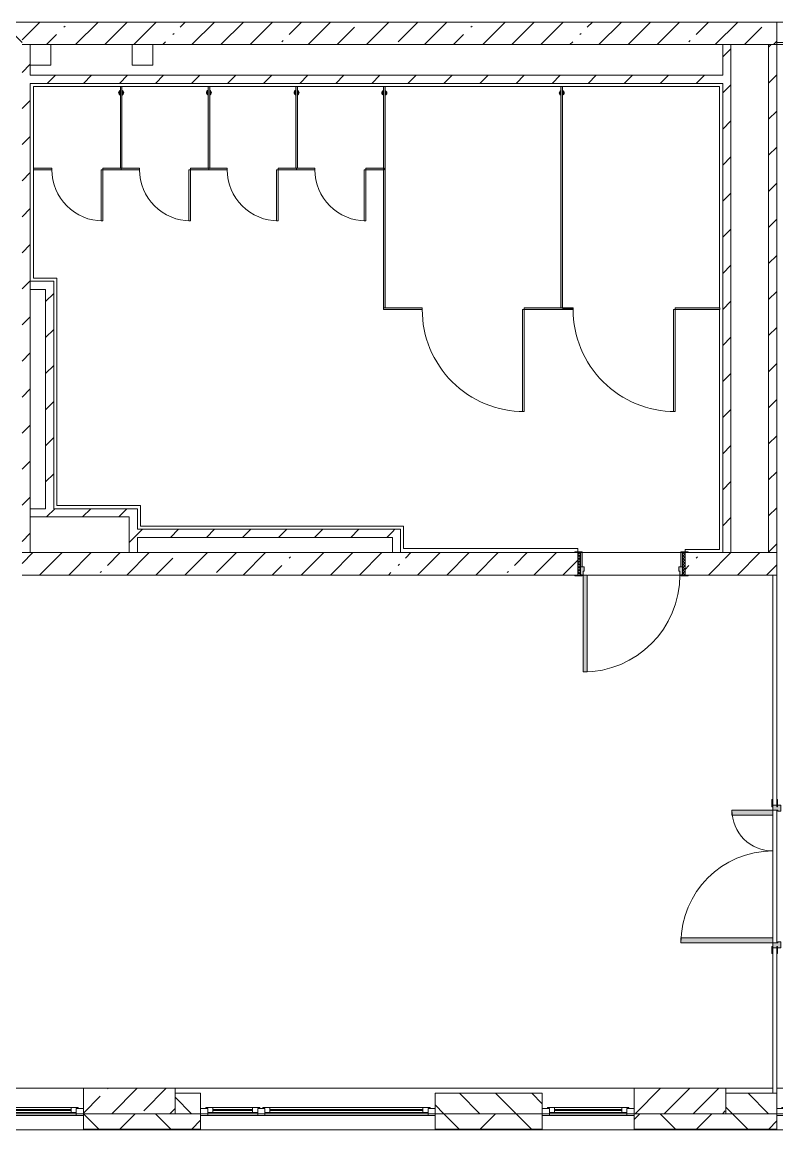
# Model space of a CAD drawing. Header units: millimetres. Extents: x 35316 to 242799, y -8553 to 29000.
# Drawn here: x 219857 to 227257, y -258 to 10600 of the extents above; entities that cross this region are included whole.
import ezdxf

# ---------------------------------------------------------------- set-up
doc = ezdxf.new("R2010")
doc.units = ezdxf.units.MM
for name, color, linetype, lineweight, true_color in [('A-DOOR-3', 7, 'Continuous', 5, 0xaaaaaa), ('A-DOOR-4', 7, 'Continuous', 5, 0xe2e2e2), ('A-DOOR-FRAM-2', 7, 'Continuous', 5, 0xe2e2e2), ('A-DOOR-FRAM-3', 7, 'Continuous', 5, 0xaaaaaa), ('A-FLOR-3', 7, 'Continuous', 5, 0xaaaaaa), ('A-GENM-9', 7, 'Continuous', 5, 0xe2ddcd)]:
    doc.layers.add(name, color=color, linetype=linetype, lineweight=lineweight, true_color=true_color)
for name, color, linetype, lineweight in [('A-DOOR-7', 7, 'Continuous', 5), ('A-GENM-6', 7, 'Continuous', 5), ('A-GLAZ-2', 7, 'Continuous', 5), ('A-WALL', 7, 'Continuous', 9), ('A-WALL-2', 7, 'Continuous', 5), ('I-WALL-5', 7, 'Continuous', 5), ('S-COLS-2', 7, 'Continuous', 5)]:
    doc.layers.add(name, color=color, linetype=linetype, lineweight=lineweight)
pattern_1 = [(45, (107926.8, 0), (-176.7767, 176.7767), [])]
pattern_2 = [(45, (107926.8, 0), (-285.1231, 285.1231), []), (45, (108211.92, 0), (-285.1231, 285.1231), [504.031, -100.806, 16.764, -84.042])]

# ---------------------------------------------------------------- blocks, each defined once
blk = doc.blocks.new('110_Дверь_СКБ_1Ст_Внутренняя1 - Д-7а_л__950x2100h_Туалет-V149-3_3_2_птичка')
at = {"layer": 'A-DOOR-3'}
h = blk.add_hatch(dxfattribs=at)
h.set_pattern_fill('FP_134', color=256, style=0, pattern_type=2)
h.set_pattern_definition([(135, (1776.41, 174.685), (-14.14214, -14.14214), []), (225, (1776.41, 174.685), (14.14214, -14.14214), [])])
h.paths.add_polyline_path([(537.5, 110), (512.5, 110), (512.5, -110), (537.5, -110)])
at = {"layer": 'A-DOOR-4'}
h = blk.add_hatch(color=256, dxfattribs=at)
h.paths.add_polyline_path([(487.5, 110), (487.5, 70), (477.5, 70), (477.5, 30), (512.5, 30), (512.5, 110)])
h.paths.add_polyline_path([(-462.5, 110), (-487.5, 110), (-487.5, 30), (-452.5, 30), (-452.5, 70), (-462.5, 70)])
at = {"layer": 'A-DOOR-FRAM-2'}
for points in [[(447.5, 1060), (447.5, 110), (487.5, 110), (487.5, 1060)], [(-542.5, 118), (-542.5, 110), (-472.5, 110), (-472.5, 118)], [(567.5, 118), (497.5, 118), (497.5, 110), (567.5, 110)], [(-472.5, 30), (-487.5, 30), (-487.5, -110), (-472.5, -110)], [(512.5, 30), (497.5, 30), (497.5, -110), (512.5, -110)], [(-542.5, -110), (-542.5, -118), (-472.5, -118), (-472.5, -110)], [(567.5, -110), (497.5, -110), (497.5, -118), (567.5, -118)]]:
    blk.add_hatch(color=256, dxfattribs=at).paths.add_polyline_path(points)
at = {"layer": 'A-DOOR-FRAM-3'}
h = blk.add_hatch(dxfattribs=at)
h.set_pattern_fill('FP_135', color=256, style=0, pattern_type=2)
h.set_pattern_definition([(45, (-346.384, 174.685), (-14.1421, 14.1421), []), (135, (-346.384, 174.685), (-14.1421, -14.1421), [])])
h.paths.add_polyline_path([(-487.5, 110), (-512.5, 110), (-512.5, -110), (-487.5, -110)])
at = {"layer": 'A-DOOR-3'}
for p, q in [((487.5, 1060), (447.5, 1060)), ((447.5, 1060), (447.5, 110)), ((487.5, 110), (487.5, 1060)), ((447.5, 110), (487.5, 110))]:
    blk.add_line(p, q, dxfattribs=at)
blk.add_arc((487.5, 110), 950, 90, 180, dxfattribs=at)
at = {"layer": 'A-DOOR-FRAM-3'}
for p, q in [((-472.5, 118), (-542.5, 118)), ((-542.5, 118), (-542.5, 110)), ((-542.5, 110), (-472.5, 110)), ((-487.5, 110), (-512.5, 110)), ((-512.5, 110), (-512.5, -110)), ((-462.5, 110), (-487.5, 110)), ((-487.5, 110), (-487.5, 30)), ((-487.5, -110), (-487.5, 110)), ((-472.5, 110), (-487.5, 110)), ((-487.5, 110), (-487.5, 109)), ((-487.5, 109), (-472.5, 109)), ((-472.5, 110), (-472.5, 118)), ((-472.5, 109), (-472.5, 110)), ((-462.5, 70), (-462.5, 110)), ((487.5, 110), (487.5, 70)), ((512.5, 110), (487.5, 110)), ((567.5, 118), (497.5, 118)), ((497.5, 118), (497.5, 110)), ((512.5, 110), (497.5, 110)), ((497.5, 110), (497.5, 109)), ((497.5, 110), (567.5, 110)), ((497.5, 109), (512.5, 109)), ((512.5, 30), (512.5, 110)), ((537.5, 110), (512.5, 110)), ((512.5, 110), (512.5, -110)), ((512.5, 109), (512.5, 110)), ((537.5, -110), (537.5, 110)), ((567.5, 110), (567.5, 118)), ((-487.5, 30), (-452.5, 30)), ((-472.5, 30), (-487.5, 30)), ((-487.5, 30), (-487.5, -110)), ((-472.5, -110), (-472.5, 30)), ((-452.5, 70), (-462.5, 70)), ((-452.5, 30), (-452.5, 70)), ((487.5, 70), (477.5, 70)), ((477.5, 70), (477.5, 30)), ((477.5, 30), (512.5, 30)), ((512.5, 30), (497.5, 30)), ((497.5, 30), (497.5, -110)), ((512.5, -110), (512.5, 30)), ((-472.5, -110), (-542.5, -110)), ((-542.5, -110), (-542.5, -118)), ((-542.5, -118), (-472.5, -118)), ((-512.5, -110), (-487.5, -110)), ((-487.5, -110), (-472.5, -110)), ((-472.5, -118), (-472.5, -110)), ((497.5, -110), (512.5, -110)), ((567.5, -110), (497.5, -110)), ((497.5, -110), (497.5, -118)), ((497.5, -118), (567.5, -118)), ((512.5, -110), (537.5, -110)), ((567.5, -118), (567.5, -110))]:
    blk.add_line(p, q, dxfattribs=at)
blk = doc.blocks.new('120_Окно_СКБ_2Ст_Фрамуга сверху - 120_Окно_СКБ_2Ст_2300х2500_h_ ДОО-19727959-3_3_2_птичка')
at = {"layer": 'A-GLAZ-2'}
for p, q in [((-1150, -127), (-1150, -57)), ((-1150, -57), (-1080, -57)), ((1150, -57), (-1150, -57)), ((-1080, -57), (-1080, -127)), ((-1080, -57), (1080, -57)), ((520, -87), (-1080, -87)), ((-1080, -87), (-1080, -127)), ((-1030, -137), (-1030, -87)), ((-1030, -107), (470, -107)), ((470, -137), (470, -87)), ((520, -127), (520, -57)), ((520, -57), (590, -57)), ((520, -127), (520, -87)), ((590, -57), (590, -127)), ((1080, -87), (590, -87)), ((590, -87), (590, -127)), ((640, -137), (640, -87)), ((640, -107), (1030, -107)), ((1030, -137), (1030, -87)), ((1080, -127), (1080, -57)), ((1080, -57), (1150, -57)), ((1080, -127), (1080, -87)), ((1150, -57), (1150, -127)), ((-1080, -127), (-1150, -127)), ((-1150, -127), (-1100, -127)), ((-1080, -127), (-1100, -127)), ((-1100, -127), (-1100, -137)), ((-1100, -137), (540, -137)), ((540, -137), (-1100, -137)), ((470, -117), (-1030, -117)), ((590, -127), (520, -127)), ((540, -127), (520, -127)), ((540, -127), (570, -127)), ((540, -127), (570, -127)), ((540, -137), (540, -127)), ((590, -127), (570, -127)), ((570, -127), (570, -137)), ((570, -137), (1100, -137)), ((1100, -137), (570, -137)), ((1030, -117), (640, -117)), ((1150, -127), (1080, -127)), ((1100, -127), (1080, -127)), ((1100, -127), (1150, -127)), ((1100, -137), (1100, -127))]:
    blk.add_line(p, q, dxfattribs=at)
blk = doc.blocks.new('120_Окно_СКБ_1Ст - 120_Окно_СКБ_1Ст 900х2500_h_ с форточкой-22876038-3_3_2_птичка')
at = {"layer": 'A-GLAZ-2'}
for p, q in [((-450, -127), (-450, -57)), ((-450, -57), (-380, -57)), ((450, -57), (-450, -57)), ((-380, -57), (-380, -127)), ((380, -87), (-380, -87)), ((-380, -87), (-380, -127)), ((-330, -137), (-330, -87)), ((-330, -107), (330, -107)), ((330, -137), (330, -87)), ((380, -127), (380, -57)), ((380, -57), (450, -57)), ((380, -127), (380, -87)), ((450, -57), (450, -127)), ((-380, -127), (-450, -127)), ((-450, -127), (-400, -127)), ((-380, -127), (-400, -127)), ((-400, -127), (-400, -137)), ((-400, -137), (400, -137)), ((400, -137), (-400, -137)), ((330, -117), (-330, -117)), ((450, -127), (380, -127)), ((400, -127), (380, -127)), ((400, -127), (450, -127)), ((400, -137), (400, -127))]:
    blk.add_line(p, q, dxfattribs=at)
blk = doc.blocks.new('131_Сантехническая перегородка_Дверь 5 - СД-1-V259-3_3_2_птичка')
at = {"layer": 'A-GENM-9'}
for points in [[(70, 8), (70, -8), (250, -8), (250, 8)], [(750, 8), (750, -8), (930, -8), (930, 8)]]:
    blk.add_hatch(color=256, dxfattribs=at).paths.add_polyline_path(points)
at = {"layer": 'A-DOOR-7'}
for p, q in [((266, 508), (250, 508)), ((250, 8), (250, 508)), ((266, 8), (266, 508)), ((266, 8), (250, 8))]:
    blk.add_line(p, q, dxfattribs=at)
blk.add_arc((250, 8), 500, 360, 90, dxfattribs=at)
at = {"layer": 'A-GENM-6'}
for p, q in [((250, 8), (70, 8)), ((70, 8), (70, -8)), ((250, -8), (250, 8)), ((930, 8), (750, 8)), ((750, 8), (750, -8)), ((930, -8), (930, 8)), ((70, -8), (250, -8)), ((750, -8), (930, -8))]:
    blk.add_line(p, q, dxfattribs=at)
blk = doc.blocks.new('131_Сантехническая перегородка 6 - СП-1-V257-3_3_2_птичка')
at = {"layer": 'A-GENM-9'}
blk.add_hatch(color=256, dxfattribs=at).paths.add_polyline_path([(800, 8), (0, 8), (0, -8), (800, -8)])
at = {"layer": 'A-GENM-6'}
for p, q in [((800, 8), (0, 8)), ((0, 8), (0, -8)), ((800, -8), (800, 8)), ((0, -8), (800, -8))]:
    blk.add_line(p, q, dxfattribs=at)
at = {"layer": 'A-GENM-6', "flags": 128}
for points in [[(71, 8), (71, 9), (71, 9), (70, 9), (70, 10), (70, 10), (69, 11), (69, 11), (68, 12), (68, 12), (67, 12), (67, 13), (66, 13), (66, 13), (65, 14), (65, 14), (64, 14), (64, 14), (63, 14), (62, 15), (62, 15), (61, 15), (61, 15), (60, 15), (59, 15), (59, 15), (58, 15), (58, 15), (57, 15), (56, 15), (56, 15), (55, 15), (55, 15), (54, 14), (54, 14), (53, 14), (52, 14), (52, 13), (51, 13), (51, 13), (50, 13), (50, 12), (49, 12), (49, 11), (48, 11), (48, 11), (48, 10), (47, 10), (47, 9), (46, 9), (46, 8), (46, 8)], [(46, -8), (46, -9), (47, -9), (47, -9), (47, -10), (48, -10), (48, -11), (49, -11), (49, -12), (50, -12), (50, -12), (51, -13), (51, -13), (52, -13), (52, -14), (53, -14), (53, -14), (54, -14), (54, -14), (55, -15), (56, -15), (56, -15), (57, -15), (57, -15), (58, -15), (59, -15), (59, -15), (60, -15), (60, -15), (61, -15), (62, -15), (62, -15), (63, -15), (63, -14), (64, -14), (64, -14), (65, -14), (66, -13), (66, -13), (67, -13), (67, -13), (68, -12), (68, -12), (69, -11), (69, -11), (69, -11), (70, -10), (70, -10), (71, -9), (71, -9), (71, -8), (71, -8)]]:
    blk.add_lwpolyline(points, dxfattribs=at)
at = {"layer": 'A-GENM-6'}
for radius, start, end in [(24.6, 19.9113, 160.0887), (17.6, 45, 135), (17.6, 45, 135), (15.1, 45, 135), (24.6, 199.9113, 340.0887), (17.6, 225, 315), (17.6, 225, 315), (15.1, 225, 315)]:
    blk.add_arc((59, 0), radius, start, end, dxfattribs=at)
blk = doc.blocks.new('131_Сантехническая перегородка 7 - СП-1-V256-3_3_2_птичка')
at = {"layer": 'A-GENM-9'}
blk.add_hatch(color=256, dxfattribs=at).paths.add_polyline_path([(2166, 8), (-4, 8), (-4, -8), (2166, -8)])
at = {"layer": 'A-GENM-6'}
for p, q in [((2166, 8), (-4, 8)), ((-4, 8), (-4, -8)), ((2166, -8), (2166, 8)), ((-4, -8), (2166, -8))]:
    blk.add_line(p, q, dxfattribs=at)
at = {"layer": 'A-GENM-6', "flags": 128}
for points in [[(71, 8), (71, 9), (71, 9), (70, 9), (70, 10), (70, 10), (69, 11), (69, 11), (68, 12), (68, 12), (67, 12), (67, 13), (66, 13), (66, 13), (65, 14), (65, 14), (64, 14), (64, 14), (63, 14), (62, 15), (62, 15), (61, 15), (61, 15), (60, 15), (59, 15), (59, 15), (58, 15), (58, 15), (57, 15), (56, 15), (56, 15), (55, 15), (55, 15), (54, 14), (54, 14), (53, 14), (52, 14), (52, 13), (51, 13), (51, 13), (50, 13), (50, 12), (49, 12), (49, 11), (48, 11), (48, 11), (48, 10), (47, 10), (47, 9), (46, 9), (46, 8), (46, 8)], [(46, -8), (46, -9), (47, -9), (47, -9), (47, -10), (48, -10), (48, -11), (49, -11), (49, -12), (50, -12), (50, -12), (51, -13), (51, -13), (52, -13), (52, -14), (53, -14), (53, -14), (54, -14), (54, -14), (55, -15), (56, -15), (56, -15), (57, -15), (57, -15), (58, -15), (59, -15), (59, -15), (60, -15), (60, -15), (61, -15), (62, -15), (62, -15), (63, -15), (63, -14), (64, -14), (64, -14), (65, -14), (66, -13), (66, -13), (67, -13), (67, -13), (68, -12), (68, -12), (69, -11), (69, -11), (69, -11), (70, -10), (70, -10), (71, -9), (71, -9), (71, -8), (71, -8)]]:
    blk.add_lwpolyline(points, dxfattribs=at)
at = {"layer": 'A-GENM-6'}
for radius, start, end in [(24.6, 19.9113, 160.0887), (17.6, 45, 135), (17.6, 45, 135), (15.1, 45, 135), (24.6, 199.9113, 340.0887), (17.6, 225, 315), (17.6, 225, 315), (15.1, 225, 315)]:
    blk.add_arc((59, 0), radius, start, end, dxfattribs=at)
blk = doc.blocks.new('131_Сантехническая перегородка_Дверь МГН - СД-1-V258-3_3_2_птичка')
at = {"layer": 'A-GENM-9'}
for points in [[(-370, 8), (-370, -8), (10, -8), (10, 8)], [(1010, 8), (1010, -8), (1390, -8), (1390, 8)]]:
    blk.add_hatch(color=256, dxfattribs=at).paths.add_polyline_path(points)
at = {"layer": 'A-DOOR-7'}
for p, q in [((10, 1008), (26, 1008)), ((10, 8), (10, 1008)), ((26, 8), (26, 1008)), ((10, 8), (26, 8))]:
    blk.add_line(p, q, dxfattribs=at)
blk.add_arc((10, 8), 1000, 360, 90, dxfattribs=at)
at = {"layer": 'A-GENM-6'}
for p, q in [((10, 8), (-370, 8)), ((-370, 8), (-370, -8)), ((10, -8), (10, 8)), ((1390, 8), (1010, 8)), ((1010, 8), (1010, -8)), ((1390, -8), (1390, 8)), ((-370, -8), (10, -8)), ((1010, -8), (1390, -8))]:
    blk.add_line(p, q, dxfattribs=at)
blk = doc.blocks.new('131_Сантехническая перегородка_Дверь МГН 2 - СД-1-V260-3_3_2_птичка')
at = {"layer": 'A-GENM-9'}
for points in [[(-430, 8), (-430, -8), (10, -8), (10, 8)], [(1010, 8), (1010, -8), (1110, -8), (1110, 8)]]:
    blk.add_hatch(color=256, dxfattribs=at).paths.add_polyline_path(points)
at = {"layer": 'A-DOOR-7'}
for p, q in [((10, 1008), (26, 1008)), ((10, 8), (10, 1008)), ((26, 8), (26, 1008)), ((10, 8), (26, 8))]:
    blk.add_line(p, q, dxfattribs=at)
blk.add_arc((10, 8), 1000, 360, 90, dxfattribs=at)
at = {"layer": 'A-GENM-6'}
for p, q in [((10, 8), (-430, 8)), ((-430, 8), (-430, -8)), ((10, -8), (10, 8)), ((1110, 8), (1010, 8)), ((1010, 8), (1010, -8)), ((1110, -8), (1110, 8)), ((-430, -8), (10, -8)), ((1010, -8), (1110, -8))]:
    blk.add_line(p, q, dxfattribs=at)
blk = doc.blocks.new('110_Дверь_СКБ_2Ст - Д-5_п__в составе перегородки _не входит в спец__-32680317-3_3_2_птичка')
at = {"layer": 'A-DOOR-4'}
h = blk.add_hatch(color=256, dxfattribs=at)
h.paths.add_polyline_path([(712, 60), (652, 60), (652, 30), (662, 30), (662, -20), (712, -20)])
h.paths.add_polyline_path([(-628, 60), (-688, 60), (-688, -20), (-638, -20), (-638, 30), (-628, 30)])
for points in [[(-588, -420), (-588, -20), (-638, -20), (-638, -420)], [(662, -920), (662, -20), (612, -20), (612, -920)]]:
    blk.add_hatch(color=256, dxfattribs=at).paths.add_polyline_path(points)
at = {"layer": 'A-DOOR-FRAM-2'}
for points in [[(-672, 28), (-743, 28), (-743, 20), (-672, 20)], [(768, 28), (698, 28), (698, 20), (768, 20)], [(-672, -20), (-743, -20), (-743, -28), (-672, -28)], [(768, -20), (698, -20), (698, -28), (768, -28)]]:
    blk.add_hatch(color=256, dxfattribs=at).paths.add_polyline_path(points)
at = {"layer": 'A-DOOR-3'}
for p, q in [((-638, -20), (-588, -20)), ((-638, -420), (-638, -20)), ((-588, -20), (-588, -420)), ((612, -20), (662, -20)), ((612, -920), (612, -20)), ((662, -20), (662, -920)), ((-588, -420), (-638, -420)), ((662, -920), (612, -920))]:
    blk.add_line(p, q, dxfattribs=at)
for centre, radius, start, end in [((-638, -20), 400, 270, 0), ((662, -20), 900, 180, 270)]:
    blk.add_arc(centre, radius, start, end, dxfattribs=at)
at = {"layer": 'A-DOOR-FRAM-3'}
for p, q in [((-743, 28), (-672, 28)), ((-743, 20), (-743, 28)), ((-672, 20), (-743, 20)), ((-688, 60), (-628, 60)), ((-688, -20), (-688, 60)), ((-688, 20), (-672, 20)), ((-688, 19), (-688, 20)), ((-672, 19), (-688, 19)), ((-672, 28), (-672, 20)), ((-672, 20), (-672, 19)), ((-638, 30), (-638, -20)), ((-628, 30), (-638, 30)), ((-628, 60), (-628, 30)), ((652, 60), (712, 60)), ((652, 30), (652, 60)), ((662, 30), (652, 30)), ((662, -20), (662, 30)), ((698, 20), (698, 28)), ((698, 28), (768, 28)), ((698, 19), (698, 20)), ((698, 20), (712, 20)), ((768, 20), (698, 20)), ((712, 19), (698, 19)), ((712, 60), (712, -20)), ((712, 20), (712, 19)), ((768, 28), (768, 20)), ((-743, -20), (-672, -20)), ((-743, -28), (-743, -20)), ((-672, -28), (-743, -28)), ((-638, -20), (-688, -20)), ((-672, -20), (-672, -28)), ((712, -20), (662, -20)), ((698, -28), (698, -20)), ((698, -20), (768, -20)), ((768, -28), (698, -28)), ((768, -20), (768, -28))]:
    blk.add_line(p, q, dxfattribs=at)

msp = doc.modelspace()

# ---------------------------------------------------------------- hatches: boundary and pattern name
at = {"layer": 'A-WALL-2'}
h = msp.add_hatch(dxfattribs=at)
h.set_pattern_fill('FP_110', color=256, style=0, pattern_type=2)
h.set_pattern_definition([(135, (107926.8, 0), (-176.7767, -176.7767), [])])
h.paths.add_polyline_path([(229356.8, -100), (229356.8, 100), (229056.8, 100), (229056.8, -100)])
h.paths.add_polyline_path([(217756.8, -100), (217756.8, 100), (216856.8, 100), (216856.8, -100), (216924.9, -100)])
h.paths.add_polyline_path([(227256.8, -100), (227256.8, 100), (226756.8, 100), (226756.8, -100), (226992.2, -100)])
h.paths.add_polyline_path([(218656.8, -100), (219556.8, -100), (219556.8, 100), (218656.8, 100)])
h.paths.add_polyline_path([(221356.8, -100), (221606.8, -100), (221606.8, 100), (221356.8, 100)])
h.paths.add_polyline_path([(223906.8, -100), (224956.8, -100), (224956.8, 100), (223906.8, 100)])
h.paths.add_polyline_path([(209656.8, -100), (209656.8, 100), (208756.8, 100), (208756.8, -100), (209506.8, -100)])
h.paths.add_polyline_path([(210806.8, -100), (210806.8, 100), (210556.8, 100), (210556.8, -100), (210566.6, -100)])
h.paths.add_polyline_path([(205268, -100), (206056.8, -100), (206056.8, 100), (205006.8, 100), (205006.8, -100)])
h.paths.add_polyline_path([(213106.8, -100), (214156.8, -100), (214156.8, 100), (213106.8, 100)])
h.paths.add_polyline_path([(202706.8, -100), (202706.8, 100), (202456.8, 100), (202456.8, -100)])
h.paths.add_polyline_path([(199856.8, -100), (200656.8, -100), (200656.8, 100), (199856.8, 100)])
h = msp.add_hatch(dxfattribs=at)
h.set_pattern_fill('FP_112', color=256, style=0, pattern_type=2)
h.set_pattern_definition([(45, (107926.8, 0), (-353.5534, 353.5534), []), (135, (107926.8, 0), (-353.5534, -353.5534), [])])
h.paths.add_polyline_path([(232820.6, -250), (233006.8, -250), (233006.8, -100), (231656.8, -100), (231656.8, -250)])
h.paths.add_polyline_path([(228581.8, -250), (229356.8, -250), (229356.8, -100), (228156.8, -100), (228156.8, -250)])
h.paths.add_polyline_path([(216856.8, -250), (217756.8, -250), (217756.8, -100), (216856.8, -100)])
h.paths.add_polyline_path([(215056.8, -250), (215956.8, -250), (215956.8, -100), (215056.8, -100)])
h.paths.add_polyline_path([(218656.8, -250), (219556.8, -250), (219556.8, -100), (218656.8, -100)])
h.paths.add_polyline_path([(227256.8, -250), (227256.8, -100), (225856.8, -100), (225856.8, -250), (226992.2, -250)])
h.paths.add_polyline_path([(220456.8, -250), (221606.8, -250), (221606.8, -100), (220456.8, -100)])
h.paths.add_polyline_path([(224342.9, -250), (224956.8, -250), (224956.8, -100), (223906.8, -100), (223906.8, -250)])
h.paths.add_polyline_path([(202706.8, -250), (202706.8, -100), (201556.8, -100), (201556.8, -250), (202456.8, -250)])
h.paths.add_polyline_path([(214156.8, -250), (214156.8, -100), (213106.8, -100), (213106.8, -250), (213745.7, -250)])
h.paths.add_polyline_path([(205006.8, -250), (206056.8, -250), (206056.8, -100), (205006.8, -100)])
h.paths.add_polyline_path([(210806.8, -250), (210806.8, -100), (208756.8, -100), (208756.8, -250), (210566.6, -250)])
h.paths.add_polyline_path([(206956.8, -250), (207856.8, -250), (207856.8, -100), (206956.8, -100)])
h.paths.add_polyline_path([(199856.8, -250), (200656.8, -250), (200656.8, -100), (199856.8, -100)])
h.paths.add_polyline_path([(198956.8, -250), (198956.8, -100), (197136.8, -100), (197136.8, -250), (198909.7, -250)])
at = {"layer": 'I-WALL-5'}
h = msp.add_hatch(dxfattribs=at)
h.set_pattern_fill('FP_111', color=256, style=0, pattern_type=2)
h.set_pattern_definition([(135, (107926.8, 0), (-353.5534, -353.5534), [])])
h.paths.add_polyline_path([(227256.8, 10400), (229136.8, 10400), (229136.8, 10600), (227256.8, 10600)])
h.paths.add_polyline_path([(215276.8, 10400), (215631.8, 10400), (215631.8, 10600), (215276.8, 10600)])
h.paths.add_polyline_path([(217231.8, 10400), (218156.8, 10400), (218156.8, 10600), (217031.8, 10600), (217031.8, 10400), (217086.8, 10400)])
h.paths.add_polyline_path([(219574.2, 10400), (219856.8, 10400), (219856.8, 10600), (219106.8, 10600), (219106.8, 10400), (219136.8, 10400)])
h = msp.add_hatch(dxfattribs=at)
h.set_pattern_fill('FP_108', color=256, style=0, pattern_type=2)
h.set_pattern_definition(pattern_2)
h.paths.add_polyline_path([(227256.8, 10380), (227256.8, 10600), (219856.8, 10600), (219856.8, 10380), (226462.3, 10380)])
h = msp.add_hatch(dxfattribs=at)
h.set_pattern_fill('FP_113', color=256, style=0, pattern_type=2)
h.set_pattern_definition(pattern_1)
h.paths.add_polyline_path([(219936.8, 5400), (219936.8, 10380), (219856.8, 10377.2), (219856.8, 5400)])
h = msp.add_hatch(dxfattribs=at)
h.set_pattern_fill('FP_113', color=256, style=0, pattern_type=2)
h.set_pattern_definition(pattern_1)
h.paths.add_polyline_path([(226726.8, 5400), (226806.8, 5400), (226806.8, 10380), (226726.8, 10377.2), (226726.8, 5643.4)])
h = msp.add_hatch(dxfattribs=at)
h.set_pattern_fill('FP_113', color=256, style=0, pattern_type=2)
h.set_pattern_definition(pattern_1)
h.paths.add_polyline_path([(227256.8, 5400), (227256.8, 10380), (227176.8, 10377.2), (227176.8, 5400)])
h = msp.add_hatch(dxfattribs=at)
h.set_pattern_fill('FP_113', color=256, style=0, pattern_type=2)
h.set_pattern_definition(pattern_1)
h.paths.add_polyline_path([(222223.5, 10000), (226726.8, 10000), (226726.8, 10080), (219936.8, 10080), (219936.8, 10000), (220104, 10000)])
h = msp.add_hatch(dxfattribs=at)
h.set_pattern_fill('FP_113', color=256, style=0, pattern_type=2)
h.set_pattern_definition(pattern_1)
h.paths.add_polyline_path([(220086.8, 5830), (220166.8, 5830), (220166.8, 7980), (220086.8, 7980), (220086.8, 6826.9)])
h = msp.add_hatch(dxfattribs=at)
h.set_pattern_fill('FP_113', color=256, style=0, pattern_type=2)
h.set_pattern_definition(pattern_1)
h.paths.add_polyline_path([(218206.8, 6620), (218206.8, 6700), (217676.8, 6700), (217676.8, 6620), (218176.8, 6620)])
h.paths.add_polyline_path([(219156.8, 6620), (219856.8, 6620), (219856.8, 6700), (219156.8, 6700)])
h = msp.add_hatch(dxfattribs=at)
h.set_pattern_fill('FP_113', color=256, style=0, pattern_type=2)
h.set_pattern_definition(pattern_1)
h.paths.add_polyline_path([(220104, 5750), (220906.8, 5750), (220906.8, 5830), (219936.8, 5830), (219936.8, 5750)])
h = msp.add_hatch(dxfattribs=at)
h.set_pattern_fill('FP_113', color=256, style=0, pattern_type=2)
h.set_pattern_definition(pattern_1)
h.paths.add_polyline_path([(220986.8, 5400), (220986.8, 5830), (220906.8, 5830), (220906.8, 5400)])
h = msp.add_hatch(dxfattribs=at)
h.set_pattern_fill('FP_113', color=256, style=0, pattern_type=2)
h.set_pattern_definition(pattern_1)
h.paths.add_polyline_path([(223486.8, 5550), (223486.8, 5630), (220986.8, 5630), (220986.8, 5550), (222223.5, 5550)])
h = msp.add_hatch(dxfattribs=at)
h.set_pattern_fill('FP_113', color=256, style=0, pattern_type=2)
h.set_pattern_definition(pattern_1)
h.paths.add_polyline_path([(223566.8, 5400), (223566.8, 5630), (223486.8, 5630), (223486.8, 5400)])
h = msp.add_hatch(dxfattribs=at)
h.set_pattern_fill('FP_108', color=256, style=0, pattern_type=2)
h.set_pattern_definition(pattern_2)
h.paths.add_polyline_path([(227256.8, 5180), (227256.8, 5400), (226356.8, 5400), (226356.8, 5180), (227216.8, 5180)])
h.paths.add_polyline_path([(219856.8, 5180), (225306.8, 5180), (225306.8, 5400), (219856.8, 5400)])
at = {"layer": 'S-COLS-2'}
h = msp.add_hatch(dxfattribs=at)
h.set_pattern_fill('FP_108', color=256, style=0, pattern_type=2)
h.set_pattern_definition(pattern_2)
h.paths.add_polyline_path([(221356.8, -100), (221356.8, 150), (220456.8, 150), (220456.8, -100), (221163.7, -100)])
h = msp.add_hatch(dxfattribs=at)
h.set_pattern_fill('FP_108', color=256, style=0, pattern_type=2)
h.set_pattern_definition(pattern_2)
h.paths.add_polyline_path([(226756.8, -100), (226756.8, 150), (225856.8, 150), (225856.8, -100), (226462.3, -100)])

# ---------------------------------------------------------------- linework, layer by layer
at = {"layer": 'A-FLOR-3'}
for p, q in [((220136.8, 10380), (220136.8, 10180)), ((220936.8, 10180), (220936.8, 10380)), ((221136.8, 10380), (221136.8, 10180)), ((229136.8, 10380), (227256.8, 10380)), ((220136.8, 10180), (219936.8, 10180)), ((221136.8, 10180), (220936.8, 10180)), ((223399.8, 9969), (219967.8, 9969)), ((219967.8, 9969), (219967.8, 9168)), ((225140.3, 9969), (223415.8, 9969)), ((226695.8, 9969), (225156.3, 9969)), ((226695.8, 7799), (226695.8, 9969)), ((219967.8, 9152), (219967.8, 8091)), ((219967.8, 8091), (220197.8, 8091)), ((220197.8, 8091), (220197.8, 5861)), ((226695.8, 5431), (226695.8, 7783)), ((220197.8, 5861), (221017.8, 5861)), ((221017.8, 5861), (221017.8, 5661)), ((221017.8, 5661), (223597.8, 5661)), ((223597.8, 5661), (223597.8, 5441)), ((223597.8, 5441), (225306.8, 5441)), ((225306.8, 5441), (225306.8, 5408)), ((226356.8, 5408), (226356.8, 5431)), ((226356.8, 5431), (226695.8, 5431))]:
    msp.add_line(p, q, dxfattribs=at)
at = {"layer": 'A-WALL'}
for p, q in [((227256.8, 10600), (227256.8, 10400)), ((219936.8, 10380), (219856.8, 10380)), ((219856.8, 5400), (219936.8, 5400)), ((226726.8, 5400), (226806.8, 5400)), ((227176.8, 5400), (227256.8, 5400)), ((227256.8, 5180), (227216.8, 5180)), ((227216.8, 100), (227256.8, 100)), ((221356.8, -100), (221606.8, -100)), ((221606.8, -100), (221356.8, -100)), ((223906.8, -100), (224956.8, -100)), ((224956.8, -100), (223906.8, -100)), ((226756.8, -100), (227256.8, -100)), ((227256.8, -100), (226756.8, -100)), ((220456.8, -250), (221606.8, -250)), ((220456.8, -253), (221606.8, -253)), ((223906.8, -250), (224956.8, -250)), ((223906.8, -253), (224956.8, -253)), ((225856.8, -250), (227256.8, -250)), ((225856.8, -253), (227256.8, -253))]:
    msp.add_line(p, q, dxfattribs=at)
at = {"layer": 'A-WALL-2'}
for p, q in [((221606.8, 100), (221356.8, 100)), ((221356.8, 100), (221356.8, -100)), ((221606.8, -258), (221606.8, 100)), ((224956.8, 100), (223906.8, 100)), ((223906.8, 100), (223906.8, -258)), ((224956.8, -258), (224956.8, 100)), ((227216.8, 100), (226756.8, 100)), ((226756.8, 100), (226756.8, -100)), ((227256.8, -258), (227256.8, 100)), ((221356.8, -100), (220456.8, -100)), ((220456.8, -100), (220456.8, -258)), ((221606.8, -100), (223906.8, -100)), ((226756.8, -100), (225856.8, -100)), ((225856.8, -100), (225856.8, -258)), ((217756.8, -258), (233164.8, -258))]:
    msp.add_line(p, q, dxfattribs=at)
at = {"layer": 'I-WALL-5'}
for p, q in [((229136.8, 10600), (219136.8, 10600)), ((219936.8, 10080), (219936.8, 10380)), ((219936.8, 10380), (227256.8, 10380)), ((226726.8, 10380), (226726.8, 10080)), ((226806.8, 5400), (226806.8, 10380)), ((227176.8, 10380), (227176.8, 5400)), ((227256.8, 10400), (229136.8, 10400)), ((227256.8, 2980), (227256.8, 10400)), ((226726.8, 10080), (219936.8, 10080)), ((219936.8, 5400), (219936.8, 10000)), ((219936.8, 10000), (226726.8, 10000)), ((226726.8, 10000), (226726.8, 5400)), ((220166.8, 8060), (219936.8, 8060)), ((220166.8, 5830), (220166.8, 8060)), ((219936.8, 7980), (220086.8, 7980)), ((220086.8, 7980), (220086.8, 5830)), ((220086.8, 5830), (219936.8, 5830)), ((220986.8, 5830), (220166.8, 5830)), ((220986.8, 5630), (220986.8, 5830)), ((219936.8, 5750), (220906.8, 5750)), ((220906.8, 5750), (220906.8, 5400)), ((223566.8, 5630), (220986.8, 5630)), ((220986.8, 5550), (223486.8, 5550)), ((220986.8, 5400), (220986.8, 5550)), ((223486.8, 5550), (223486.8, 5400)), ((223566.8, 5400), (223566.8, 5630)), ((225276.8, 5400), (219936.8, 5400)), ((225346.8, 5400), (226316.8, 5400)), ((226726.8, 5400), (226386.8, 5400)), ((227176.8, 5400), (226806.8, 5400)), ((219856.8, 5180), (225276.8, 5180)), ((226306.8, 5180), (225402.6, 5180)), ((226386.8, 5180), (227216.8, 5180)), ((227216.8, 5180), (227216.8, 2980)), ((227216.8, 1625), (227216.8, 2825)), ((227256.8, 2875), (227256.8, 1575)), ((227216.8, 1470), (227216.8, 100)), ((227256.8, 100), (227256.8, 1470)), ((217676.8, 150), (220456.8, 150)), ((221356.8, 150), (225856.8, 150)), ((226756.8, 150), (227216.8, 150)), ((227256.8, 150), (228156.8, 150)), ((220456.8, -100), (219556.8, -100)), ((225856.8, -100), (224956.8, -100)), ((228156.8, -100), (227256.8, -100))]:
    msp.add_line(p, q, dxfattribs=at)
at = {"layer": 'S-COLS-2'}
for p, q in [((221356.8, 150), (220456.8, 150)), ((220456.8, 150), (220456.8, -100)), ((221356.8, 100), (221356.8, 150)), ((226756.8, 150), (225856.8, 150)), ((225856.8, 150), (225856.8, -100)), ((226756.8, 100), (226756.8, 150)), ((221356.8, -100), (221356.8, 100)), ((226756.8, -100), (226756.8, 100)), ((220456.8, -100), (221356.8, -100)), ((225856.8, -100), (226756.8, -100))]:
    msp.add_line(p, q, dxfattribs=at)

# ---------------------------------------------------------------- block references
at = {"layer": 'A-DOOR-3'}
for name, p, rotation in [('110_Дверь_СКБ_1Ст_Внутренняя1 - Д-7а_л__950x2100h_Туалет-V149-3_3_2_птичка', (225844.3, 5290), 180), ('110_Дверь_СКБ_2Ст - Д-5_п__в составе перегородки _не входит в спец__-32680317-3_3_2_птичка', (227236.8, 2237.5), 270)]:
    msp.add_blockref(name, p, dxfattribs=dict(at, rotation=rotation))
at = {"layer": 'A-GENM-6'}
for name, p, rotation in [('131_Сантехническая перегородка 6 - СП-1-V257-3_3_2_птичка', (220827.8, 9968), 270.0000000000007), ('131_Сантехническая перегородка 6 - СП-1-V257-3_3_2_птичка', (221687.8, 9968), 270.0000000000007), ('131_Сантехническая перегородка 6 - СП-1-V257-3_3_2_птичка', (222547.8, 9968), 270.0000000000007), ('131_Сантехническая перегородка 7 - СП-1-V256-3_3_2_птичка', (223407.8, 9964.9), 269.9999999999999), ('131_Сантехническая перегородка 7 - СП-1-V256-3_3_2_птичка', (225148.3, 9964.9), 269.9999999999999), ('131_Сантехническая перегородка_Дверь 5 - СД-1-V259-3_3_2_птичка', (220897.8, 9160), 180), ('131_Сантехническая перегородка_Дверь 5 - СД-1-V259-3_3_2_птичка', (221757.8, 9160), 180), ('131_Сантехническая перегородка_Дверь 5 - СД-1-V259-3_3_2_птичка', (222617.8, 9160), 180), ('131_Сантехническая перегородка_Дверь 5 - СД-1-V259-3_3_2_птичка', (223477.8, 9160), 180), ('131_Сантехническая перегородка_Дверь МГН - СД-1-V258-3_3_2_птичка', (224789.8, 7791), 180), ('131_Сантехническая перегородка_Дверь МГН 2 - СД-1-V260-3_3_2_птичка', (226269.8, 7791), 180)]:
    msp.add_blockref(name, p, dxfattribs=dict(at, rotation=rotation))
at = {"layer": 'A-GLAZ-2', "rotation": 180}
for name, p in [('120_Окно_СКБ_1Ст - 120_Окно_СКБ_1Ст 900х2500_h_ с форточкой-22876038-3_3_2_птичка', (220006.8, -175)), ('120_Окно_СКБ_2Ст_Фрамуга сверху - 120_Окно_СКБ_2Ст_2300х2500_h_ ДОО-19727959-3_3_2_птичка', (222756.8, -175)), ('120_Окно_СКБ_1Ст - 120_Окно_СКБ_1Ст 900х2500_h_ с форточкой-22876038-3_3_2_птичка', (225406.8, -175)), ('120_Окно_СКБ_1Ст - 120_Окно_СКБ_1Ст 900х2500_h_ с форточкой-22876038-3_3_2_птичка', (227706.8, -175))]:
    msp.add_blockref(name, p, dxfattribs=at)

doc.saveas('drawing.dxf')
